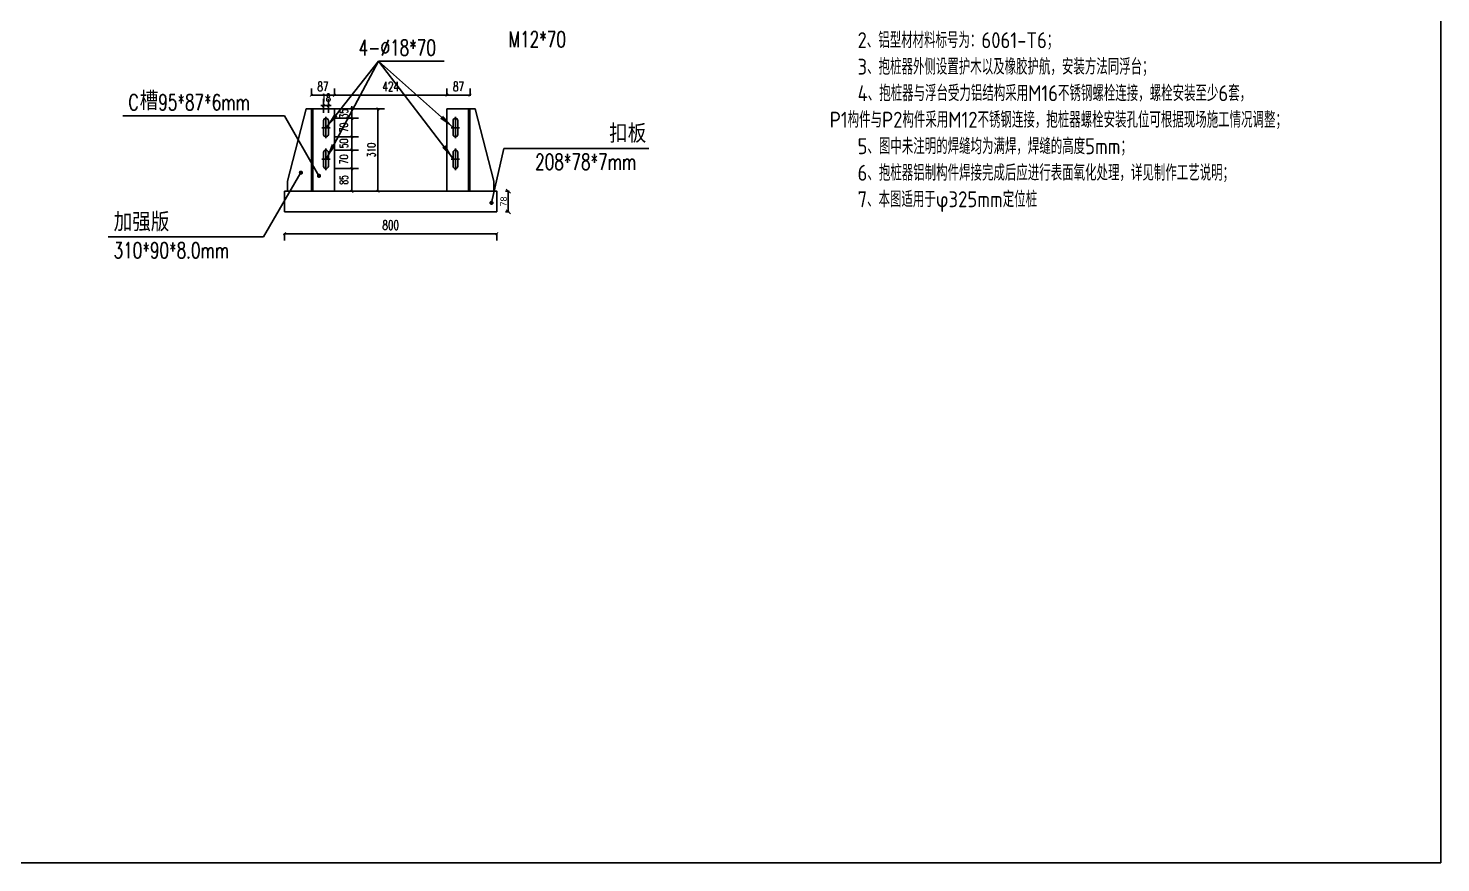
# Model space of a CAD drawing. Extents: x -259369 to -50372, y -155978 to 198088.
# Drawn here: x -100588 to -95263, y 9967 to 13114 of the extents above; entities that cross this region are included whole.
import ezdxf

# ---------------------------------------------------------------- set-up
doc = ezdxf.new("R2010")
doc.units = 0
doc.header["$LTSCALE"] = 1000
doc.header["$MEASUREMENT"] = 0
doc.linetypes.add('( Border )', pattern=[21, 6, -3, 6, -3, 0, -3])
doc.linetypes.add('CENTER2', pattern=[28.575, 19.05, -3.175, 3.175, -3.175])
for name, color, linetype in [('DIM_LEAD', 3, 'Continuous'), ('PUB_DIM', 3, 'Continuous'), ('PUB_TEXT', 7, 'Continuous'), ('图层5', 6, 'Continuous')]:
    doc.layers.add(name, color=color, linetype=linetype)
doc.styles.add('_TCH_DIM', font='SIMPLEX.shx', dxfattribs={"bigfont": 'hztxt.shx'})
doc.styles.add('_TCH_DIM_T3', font='SIMPLEX.shx', dxfattribs={"width": 0.705882, "bigfont": 'hztxt.shx'})
doc.styles.add('DIM_FONT', font='SIMPLEX', dxfattribs={"width": 0.7, "bigfont": 'GBCBIG'})
doc.styles.add('M', font='arial.ttf')
doc.styles.get("Standard").update_dxf_attribs({"font": 'gbenor.shx', "bigfont": 'gbcbig.shx'})
doc.styles.add('STANDARD_T3', font='simplex.shx', dxfattribs={"width": 0.7, "bigfont": 'hztxt.shx'})
doc.dimstyles.new('9', dxfattribs={"dimscale": 8, "dimtxt": 3, "dimasz": 2, "dimexe": 0.5, "dimexo": 0.5, "dimtad": 1, "dimdec": 0, "dimdsep": 46, "dimtxsty": 'M', "dimblk1": 'OBLIQUE', "dimblk2": 'OBLIQUE', "dimsah": 1, "dimcen": 2.5, "dimclrd": 6, "dimclre": 6, "dimclrt": 6, "dimadec": 0, "dimazin": 0, "dimtfac": 1, "dimtdec": 0, "dimtix": 1, "dimtmove": 1, "dimatfit": 3, "dimldrblk": 'OBLIQUE', "dimfxl": 0, "dimtolj": 1, "dimtzin": 0, "dimarcsym": 0})
doc.dimstyles.new('_T&10', dxfattribs={"dimtxt": 29.75, "dimasz": 10, "dimexe": 25, "dimexo": 30, "dimgap": 10, "dimtad": 1, "dimdec": 0, "dimzin": 0, "dimdsep": 46, "dimtxsty": '_TCH_DIM_T3', "dimblk": 'ARCHTICK', "dimcen": 0.09, "dimclrt": 7, "dimazin": 2, "dimtfac": 1, "dimtdec": 0, "dimtix": 1, "dimtmove": 2, "dimatfit": 3, "dimfxl": 0, "dimtolj": 1, "dimtzin": 0, "dimarcsym": 0})
doc.dimstyles.new('DIMN10', dxfattribs={"dimscale": 0.1, "dimtxt": 300, "dimasz": 100, "dimexe": 250, "dimexo": 300, "dimgap": 150, "dimtad": 1, "dimdec": 0, "dimzin": 0, "dimdsep": 46, "dimtxsty": 'DIM_FONT', "dimblk": 'ARCHTICK', "dimcen": 0.09, "dimclrd": 1, "dimclre": 1, "dimclrt": 2, "dimazin": 2, "dimtfac": 1, "dimtdec": 0, "dimtix": 1, "dimtmove": 2, "dimatfit": 3, "dimldrblk": 'ARCHTICK', "dimfxl": 0, "dimtolj": 1, "dimtzin": 0, "dimarcsym": 0})
doc.dimstyles.new('W__10', dxfattribs={"dimtxt": 35, "dimasz": 10, "dimexe": 25, "dimexo": 30, "dimgap": 15, "dimtad": 1, "dimdec": 0, "dimzin": 0, "dimdsep": 46, "dimtxsty": 'STANDARD_T3', "dimblk": 'ARCHTICK', "dimcen": 0.09, "dimclrd": 1, "dimclre": 1, "dimclrt": 2, "dimadec": 0, "dimazin": 0, "dimtfac": 1, "dimtdec": 0, "dimtix": 1, "dimtmove": 2, "dimatfit": 3, "dimldrblk": 'ARCHTICK', "dimfxl": 0, "dimtolj": 1, "dimtzin": 0, "dimarcsym": 0})

# ---------------------------------------------------------------- blocks, each defined once
blk = doc.blocks.new('_ArchTick')
at = {"color": 0, "linetype": 'ByBlock', "const_width": 0.4}
blk.add_lwpolyline([(-0.5, -0.5), (0.5, 0.5)], dxfattribs=at)
blk = doc.blocks.new('*D449')
at = {"layer": 'Defpoints', "color": 0, "transparency": 16777216}
for p in [(-99621.4, 12422), (-98821.4, 12422), (-98821.4, 12339.5)]:
    blk.add_point(p, dxfattribs=at)
at = {"layer": 'PUB_DIM', "color": 1, "lineweight": -2, "transparency": 16777216}
for p, q in [((-99621.4, 12341.5), (-99621.4, 12314.5)), ((-99621.4, 12339.5), (-98821.4, 12339.5)), ((-98821.4, 12341.5), (-98821.4, 12314.5))]:
    blk.add_line(p, q, dxfattribs=at)
at = {"layer": 'PUB_DIM', "color": 1, "lineweight": -2, "transparency": 16777216, "xscale": 10, "yscale": 10, "zscale": 10, "rotation": 180}
blk.add_blockref('_ArchTick', (-99621.4, 12339.5), dxfattribs=at)
at = {"layer": 'PUB_DIM', "color": 1, "lineweight": -2, "transparency": 16777216, "xscale": 10, "yscale": 10, "zscale": 10}
blk.add_blockref('_ArchTick', (-98821.4, 12339.5), dxfattribs=at)
at = {"layer": 'PUB_DIM', "color": 2, "transparency": 16777216, "insert": (-99221.4, 12372), "char_height": 35, "attachment_point": 5, "style": 'STANDARD_T3'}
blk.add_mtext('\\A1;800', dxfattribs=at)
blk = doc.blocks.new('*D450')
at = {"layer": 'Defpoints', "color": 0, "transparency": 16777216}
for p in [(-99433.4, 12810), (-99433.4, 12500), (-99269.3, 12500)]:
    blk.add_point(p, dxfattribs=at)
at = {"layer": 'PUB_DIM', "color": 0, "lineweight": -2, "transparency": 16777216}
for p, q in [((-99403.4, 12810), (-99244.3, 12810)), ((-99269.3, 12810), (-99269.3, 12500)), ((-99403.4, 12500), (-99244.3, 12500))]:
    blk.add_line(p, q, dxfattribs=at)
at = {"layer": 'PUB_DIM', "color": 0, "lineweight": -2, "transparency": 16777216, "xscale": 10, "yscale": 10, "zscale": 10}
for p, rotation in [((-99269.3, 12810), 90), ((-99269.3, 12500), 270)]:
    blk.add_blockref('_ArchTick', p, dxfattribs=dict(at, rotation=rotation))
at = {"layer": 'PUB_DIM', "color": 7, "transparency": 16777216, "insert": (-99294.2, 12655), "char_height": 29.75, "attachment_point": 5, "rotation": 90, "style": '_TCH_DIM_T3'}
blk.add_mtext('\\A1;310', dxfattribs=at)
blk = doc.blocks.new('*D451')
at = {"layer": 'Defpoints', "color": 0, "transparency": 16777216}
for p in [(-99433.4, 12862.1), (-99520.4, 12810), (-99433.4, 12810)]:
    blk.add_point(p, dxfattribs=at)
at = {"layer": 'PUB_DIM', "color": 1, "lineweight": -2, "transparency": 16777216}
for p, q in [((-99520.4, 12860.1), (-99520.4, 12887.1)), ((-99520.4, 12862.1), (-99433.4, 12862.1)), ((-99433.4, 12860.1), (-99433.4, 12887.1))]:
    blk.add_line(p, q, dxfattribs=at)
at = {"layer": 'PUB_DIM', "color": 1, "lineweight": -2, "transparency": 16777216, "xscale": 10, "yscale": 10, "zscale": 10, "rotation": 180}
blk.add_blockref('_ArchTick', (-99520.4, 12862.1), dxfattribs=at)
at = {"layer": 'PUB_DIM', "color": 1, "lineweight": -2, "transparency": 16777216, "xscale": 10, "yscale": 10, "zscale": 10}
blk.add_blockref('_ArchTick', (-99433.4, 12862.1), dxfattribs=at)
at = {"layer": 'PUB_DIM', "color": 2, "transparency": 16777216, "insert": (-99476.9, 12894.6), "char_height": 35, "attachment_point": 5, "style": 'STANDARD_T3'}
blk.add_mtext('\\A1;87', dxfattribs=at)
blk = doc.blocks.new('*D452')
at = {"layer": 'Defpoints', "color": 0, "transparency": 16777216}
for p in [(-99009.4, 12862.1), (-99433.4, 12810), (-99009.4, 12810)]:
    blk.add_point(p, dxfattribs=at)
at = {"layer": 'PUB_DIM', "color": 1, "lineweight": -2, "transparency": 16777216}
for p, q in [((-99433.4, 12860.1), (-99433.4, 12887.1)), ((-99433.4, 12862.1), (-99009.4, 12862.1)), ((-99009.4, 12860.1), (-99009.4, 12887.1))]:
    blk.add_line(p, q, dxfattribs=at)
at = {"layer": 'PUB_DIM', "color": 1, "lineweight": -2, "transparency": 16777216, "xscale": 10, "yscale": 10, "zscale": 10, "rotation": 180}
blk.add_blockref('_ArchTick', (-99433.4, 12862.1), dxfattribs=at)
at = {"layer": 'PUB_DIM', "color": 1, "lineweight": -2, "transparency": 16777216, "xscale": 10, "yscale": 10, "zscale": 10}
blk.add_blockref('_ArchTick', (-99009.4, 12862.1), dxfattribs=at)
at = {"layer": 'PUB_DIM', "color": 2, "transparency": 16777216, "insert": (-99221.4, 12894.6), "char_height": 35, "attachment_point": 5, "style": 'STANDARD_T3'}
blk.add_mtext('\\A1;424', dxfattribs=at)
blk = doc.blocks.new('*D453')
at = {"layer": 'Defpoints', "color": 0, "transparency": 16777216}
for p in [(-98922.4, 12862.1), (-99009.4, 12810), (-98922.4, 12810)]:
    blk.add_point(p, dxfattribs=at)
at = {"layer": 'PUB_DIM', "color": 1, "lineweight": -2, "transparency": 16777216}
for p, q in [((-99009.4, 12860.1), (-99009.4, 12887.1)), ((-99009.4, 12862.1), (-98922.4, 12862.1)), ((-98922.4, 12860.1), (-98922.4, 12887.1))]:
    blk.add_line(p, q, dxfattribs=at)
at = {"layer": 'PUB_DIM', "color": 1, "lineweight": -2, "transparency": 16777216, "xscale": 10, "yscale": 10, "zscale": 10, "rotation": 180}
blk.add_blockref('_ArchTick', (-99009.4, 12862.1), dxfattribs=at)
at = {"layer": 'PUB_DIM', "color": 1, "lineweight": -2, "transparency": 16777216, "xscale": 10, "yscale": 10, "zscale": 10}
blk.add_blockref('_ArchTick', (-98922.4, 12862.1), dxfattribs=at)
at = {"layer": 'PUB_DIM', "color": 2, "transparency": 16777216, "insert": (-98965.9, 12894.6), "char_height": 35, "attachment_point": 5, "style": 'STANDARD_T3'}
blk.add_mtext('\\A1;87', dxfattribs=at)
blk = doc.blocks.new('*D454')
at = {"layer": 'Defpoints', "color": 0, "transparency": 16777216}
for p in [(-99476.9, 12810), (-99465.4, 12775), (-99367.8, 12775)]:
    blk.add_point(p, dxfattribs=at)
at = {"layer": 'PUB_DIM', "color": 1, "lineweight": -2, "transparency": 16777216}
for p, q in [((-99446.9, 12810), (-99342.8, 12810)), ((-99367.8, 12810), (-99367.8, 12820)), ((-99367.8, 12810), (-99367.8, 12775)), ((-99435.4, 12775), (-99342.8, 12775)), ((-99367.8, 12775), (-99367.8, 12765))]:
    blk.add_line(p, q, dxfattribs=at)
at = {"layer": 'PUB_DIM', "color": 1, "lineweight": -2, "transparency": 16777216, "xscale": 10, "yscale": 10, "zscale": 10}
for p, rotation in [((-99367.8, 12810), 270), ((-99367.8, 12775), 90)]:
    blk.add_blockref('_ArchTick', p, dxfattribs=dict(at, rotation=rotation))
at = {"layer": 'PUB_DIM', "color": 2, "transparency": 16777216, "insert": (-99397.8, 12792.5), "char_height": 30, "attachment_point": 5, "rotation": 90, "style": 'DIM_FONT'}
blk.add_mtext('\\A1;35', dxfattribs=at)
blk = doc.blocks.new('*D455')
at = {"layer": 'Defpoints', "color": 0, "transparency": 16777216}
for p in [(-99465.4, 12775), (-99465.4, 12705), (-99367.8, 12705)]:
    blk.add_point(p, dxfattribs=at)
at = {"layer": 'PUB_DIM', "color": 1, "lineweight": -2, "transparency": 16777216}
for p, q in [((-99435.4, 12775), (-99342.8, 12775)), ((-99367.8, 12775), (-99367.8, 12705)), ((-99435.4, 12705), (-99342.8, 12705))]:
    blk.add_line(p, q, dxfattribs=at)
at = {"layer": 'PUB_DIM', "color": 1, "lineweight": -2, "transparency": 16777216, "xscale": 10, "yscale": 10, "zscale": 10}
for p, rotation in [((-99367.8, 12775), 90), ((-99367.8, 12705), 270)]:
    blk.add_blockref('_ArchTick', p, dxfattribs=dict(at, rotation=rotation))
at = {"layer": 'PUB_DIM', "color": 2, "transparency": 16777216, "insert": (-99397.8, 12740), "char_height": 30, "attachment_point": 5, "rotation": 90, "style": 'DIM_FONT'}
blk.add_mtext('\\A1;70', dxfattribs=at)
blk = doc.blocks.new('*D456')
at = {"layer": 'Defpoints', "color": 0, "transparency": 16777216}
for p in [(-99465.4, 12705), (-99465.4, 12655), (-99367.8, 12655)]:
    blk.add_point(p, dxfattribs=at)
at = {"layer": 'PUB_DIM', "color": 1, "lineweight": -2, "transparency": 16777216}
for p, q in [((-99435.4, 12705), (-99342.8, 12705)), ((-99367.8, 12705), (-99367.8, 12715)), ((-99367.8, 12705), (-99367.8, 12655)), ((-99435.4, 12655), (-99342.8, 12655)), ((-99367.8, 12655), (-99367.8, 12645))]:
    blk.add_line(p, q, dxfattribs=at)
at = {"layer": 'PUB_DIM', "color": 1, "lineweight": -2, "transparency": 16777216, "xscale": 10, "yscale": 10, "zscale": 10}
for p, rotation in [((-99367.8, 12705), 270), ((-99367.8, 12655), 90)]:
    blk.add_blockref('_ArchTick', p, dxfattribs=dict(at, rotation=rotation))
at = {"layer": 'PUB_DIM', "color": 2, "transparency": 16777216, "insert": (-99397.8, 12680), "char_height": 30, "attachment_point": 5, "rotation": 90, "style": 'DIM_FONT'}
blk.add_mtext('\\A1;50', dxfattribs=at)
blk = doc.blocks.new('*D457')
at = {"layer": 'Defpoints', "color": 0, "transparency": 16777216}
for p in [(-99465.4, 12655), (-99465.4, 12585), (-99367.8, 12585)]:
    blk.add_point(p, dxfattribs=at)
at = {"layer": 'PUB_DIM', "color": 1, "lineweight": -2, "transparency": 16777216}
for p, q in [((-99435.4, 12655), (-99342.8, 12655)), ((-99367.8, 12655), (-99367.8, 12585)), ((-99435.4, 12585), (-99342.8, 12585))]:
    blk.add_line(p, q, dxfattribs=at)
at = {"layer": 'PUB_DIM', "color": 1, "lineweight": -2, "transparency": 16777216, "xscale": 10, "yscale": 10, "zscale": 10}
for p, rotation in [((-99367.8, 12655), 90), ((-99367.8, 12585), 270)]:
    blk.add_blockref('_ArchTick', p, dxfattribs=dict(at, rotation=rotation))
at = {"layer": 'PUB_DIM', "color": 2, "transparency": 16777216, "insert": (-99397.8, 12620), "char_height": 30, "attachment_point": 5, "rotation": 90, "style": 'DIM_FONT'}
blk.add_mtext('\\A1;70', dxfattribs=at)
blk = doc.blocks.new('*D458')
at = {"layer": 'Defpoints', "color": 0, "transparency": 16777216}
for p in [(-99465.4, 12585), (-99476.9, 12500), (-99367.8, 12500)]:
    blk.add_point(p, dxfattribs=at)
at = {"layer": 'PUB_DIM', "color": 1, "lineweight": -2, "transparency": 16777216}
for p, q in [((-99435.4, 12585), (-99342.8, 12585)), ((-99367.8, 12585), (-99367.8, 12500)), ((-99446.9, 12500), (-99342.8, 12500))]:
    blk.add_line(p, q, dxfattribs=at)
at = {"layer": 'PUB_DIM', "color": 1, "lineweight": -2, "transparency": 16777216, "xscale": 10, "yscale": 10, "zscale": 10}
for p, rotation in [((-99367.8, 12585), 90), ((-99367.8, 12500), 270)]:
    blk.add_blockref('_ArchTick', p, dxfattribs=dict(at, rotation=rotation))
at = {"layer": 'PUB_DIM', "color": 2, "transparency": 16777216, "insert": (-99397.8, 12542.5), "char_height": 30, "attachment_point": 5, "rotation": 90, "style": 'DIM_FONT'}
blk.add_mtext('\\A1;85', dxfattribs=at)
blk = doc.blocks.new('*D459')
at = {"layer": 'Defpoints', "color": 0, "transparency": 16777216}
for p in [(-99456.4, 12822.6), (-99474.4, 12766), (-99456.4, 12766)]:
    blk.add_point(p, dxfattribs=at)
at = {"layer": 'PUB_DIM', "color": 1, "lineweight": -2, "transparency": 16777216}
for p, q in [((-99474.4, 12796), (-99474.4, 12847.6)), ((-99456.4, 12796), (-99456.4, 12847.6)), ((-99474.4, 12822.6), (-99484.4, 12822.6)), ((-99474.4, 12822.6), (-99456.4, 12822.6)), ((-99456.4, 12822.6), (-99446.4, 12822.6))]:
    blk.add_line(p, q, dxfattribs=at)
at = {"layer": 'PUB_DIM', "color": 1, "lineweight": -2, "transparency": 16777216, "xscale": 10, "yscale": 10, "zscale": 10}
blk.add_blockref('_ArchTick', (-99474.4, 12822.6), dxfattribs=at)
at = {"layer": 'PUB_DIM', "color": 1, "lineweight": -2, "transparency": 16777216, "xscale": 10, "yscale": 10, "zscale": 10, "rotation": 180}
blk.add_blockref('_ArchTick', (-99456.4, 12822.6), dxfattribs=at)
at = {"layer": 'PUB_DIM', "color": 2, "transparency": 16777216, "insert": (-99465.4, 12852.6), "char_height": 30, "attachment_point": 5, "style": 'DIM_FONT'}
blk.add_mtext('\\A1;18', dxfattribs=at)
blk = doc.blocks.new('_Oblique')
at = {"color": 0, "linetype": 'ByBlock', "lineweight": -2}
blk.add_line((-0.5, -0.5), (0.5, 0.5), dxfattribs=at)
blk = doc.blocks.new('*D448')
at = {"color": 6, "lineweight": -2, "transparency": 16777216}
for p, q in [((-98788.2, 12500), (-98774.2, 12500)), ((-98778.2, 12422), (-98778.2, 12500)), ((-98788.2, 12422), (-98774.2, 12422))]:
    blk.add_line(p, q, dxfattribs=at)
at = {"layer": 'Defpoints', "color": 0, "transparency": 16777216}
for p in [(-98821.4, 12500), (-98778.2, 12500), (-98821.4, 12422)]:
    blk.add_point(p, dxfattribs=at)
at = {"color": 6, "lineweight": -2, "transparency": 16777216, "xscale": 16, "yscale": 16, "zscale": 16}
for p, rotation in [((-98778.2, 12500), 90), ((-98778.2, 12422), 270)]:
    blk.add_blockref('_Oblique', p, dxfattribs=dict(at, rotation=rotation))
at = {"color": 6, "transparency": 16777216, "insert": (-98795.4, 12461), "char_height": 24, "attachment_point": 5, "rotation": 90, "style": 'M'}
blk.add_mtext('\\A1;78', dxfattribs=at)

msp = doc.modelspace()

# ---------------------------------------------------------------- linework, layer by layer
at = {"color": 4}
for p, q in [((-99433.45, 12810.04), (-99520.45, 12810.04)), ((-99433.45, 12810.04), (-99433.45, 12500.04)), ((-99009.45, 12810.04), (-98922.45, 12810.04)), ((-99009.45, 12810.04), (-99009.45, 12500.04)), ((-98922.45, 12810.04), (-98922.45, 12500.04))]:
    msp.add_line(p, q, dxfattribs=at)
at = {"color": 3, "linetype": 'CENTER2'}
for p, q in [((-99481.04, 12739.04), (-99449.86, 12739.04)), ((-99465.45, 12699.59), (-99465.45, 12780.49)), ((-98961.86, 12739.04), (-98993.04, 12739.04)), ((-98977.45, 12699.59), (-98977.45, 12780.49)), ((-99465.45, 12660.49), (-99465.45, 12579.59)), ((-98977.45, 12660.49), (-98977.45, 12579.59)), ((-99481.04, 12621.04), (-99449.86, 12621.04)), ((-98961.86, 12621.04), (-98993.04, 12621.04))]:
    msp.add_line(p, q, dxfattribs=at)
for p, q in [((-99474.45, 12766.04), (-99474.45, 12714.04)), ((-99456.45, 12714.04), (-99456.45, 12766.04)), ((-98986.45, 12714.04), (-98986.45, 12766.04)), ((-98968.45, 12766.04), (-98968.45, 12714.04)), ((-99474.45, 12594.04), (-99474.45, 12646.04)), ((-99456.45, 12646.04), (-99456.45, 12594.04)), ((-98986.45, 12646.04), (-98986.45, 12594.04)), ((-98968.45, 12594.04), (-98968.45, 12646.04))]:
    msp.add_line(p, q)
msp.add_lwpolyline([(-107106.17, 17488.07), (-95262.52, 17488.07), (-95262.52, 9967.09), (-107106.17, 9967.09)], close=True)
for points in [[(-99610.45, 12500.04), (-99610.44, 12537.09), (-99540.45, 12810.04), (-99520.45, 12810.04), (-99520.45, 12500.04)], [(-98832.44, 12500.04), (-98832.45, 12537.09), (-98902.45, 12810.04), (-98922.45, 12810.04), (-98922.45, 12500.04)]]:
    msp.add_lwpolyline(points)
for centre, start, end in [((-99465.45, 12766.04), 0, 180), ((-98977.45, 12766.04), 0, 180), ((-99465.45, 12714.04), 180, 0), ((-98977.45, 12714.04), 180, 0), ((-99465.45, 12646.04), 0, 180), ((-98977.45, 12646.04), 0, 180), ((-99465.45, 12594.04), 180, 0), ((-98977.45, 12594.04), 180, 0)]:
    msp.add_arc(centre, 9, start, end)
at = {"layer": 'DIM_LEAD'}
for p, q in [((-99464.95, 12740.04), (-99267.4, 12990.07)), ((-99464.95, 12621.04), (-99267.4, 12990.07)), ((-98984.54, 12739.04), (-99267.4, 12990.07)), ((-98984.54, 12621.04), (-99267.4, 12990.07)), ((-99267.4, 12990.07), (-99019.51, 12990.07)), ((-99621.91, 12784.55), (-100230.72, 12784.55)), ((-99491.73, 12557.78), (-99621.91, 12784.55)), ((-98841.4, 12455.96), (-98794.55, 12661.32)), ((-98794.55, 12661.32), (-98247.71, 12661.32)), ((-99559.87, 12569.8), (-99700.39, 12327.63)), ((-99700.39, 12327.63), (-100286.99, 12327.63))]:
    msp.add_line(p, q, dxfattribs=at)
for points in [[(-99464.95, 12740.04, 0, 16, 0), (-99427.75, 12787.12, 0, 0, 0)], [(-98984.54, 12739.04, 0, 16, 0), (-99029.41, 12778.86, 0, 0, 0)], [(-99464.95, 12621.04, 0, 16, 0), (-99436.63, 12673.94, 0, 0, 0)], [(-98984.54, 12621.04, 0, 16, 0), (-99021.04, 12668.66, 0, 0, 0)]]:
    msp.add_lwpolyline(points, format="xyseb", dxfattribs=at)
at = {"layer": 'DIM_LEAD', "const_width": 8}
for points in [[(-99557.86, 12573.26, 1), (-99561.88, 12566.34, 1)], [(-99489.74, 12554.31, 1), (-99493.72, 12561.24, 1)], [(-98842.29, 12452.06, 1), (-98840.51, 12459.86, 1)]]:
    msp.add_lwpolyline(points, format="xyb", close=True, dxfattribs=at)
at = {"layer": 'PUB_DIM'}
for points in [[(-99520.45, 12810.04), (-99433.45, 12810.04), (-99433.45, 12500.04), (-99520.45, 12500.04)], [(-99621.45, 12500.04), (-98821.45, 12500.04), (-98821.45, 12422.04), (-99621.45, 12422.04)]]:
    msp.add_lwpolyline(points, close=True, dxfattribs=at)
at = {"layer": '图层5', "color": 4, "linetype": '( Border )'}
for p, q in [((-99514.45, 12810.04), (-99514.45, 12500.04)), ((-98928.45, 12810.04), (-98928.45, 12500.04))]:
    msp.add_line(p, q, dxfattribs=at)

# ---------------------------------------------------------------- texts
for s, p in [('   2、铝型材材料标号为：6061-T6；', (-97558.83, 13039.4)), ('   3、抱桩器外侧设置护木以及橡胶护航，安装方法同浮台；', (-97558.83, 12939.4)), ('   4、抱桩器与浮台受力铝结构采用M16不锈钢螺栓连接，螺栓安装至少6套，', (-97558.83, 12839.4)), ('P1构件与P2构件采用M12不锈钢连接，抱桩器螺栓安装孔位可根据现场施工情况调整；', (-97566.33, 12739.4)), ('   5、图中未注明的焊缝均为满焊，焊缝的高度5mm；', (-97558.83, 12639.4)), ('   6、抱桩器铝制构件焊接完成后应进行表面氧化处理，详见制作工艺说明；', (-97558.83, 12539.4)), ('   7、本图适用于φ325mm定位桩', (-97558.83, 12439.4))]:
    msp.add_text(s, height=60).set_placement(p)
at = {"layer": 'PUB_TEXT', "color": 7, "style": '_TCH_DIM', "width": 0.705882}
for s, p in [('M12*70', (-98776.72, 13042.74)), ('4-%%c18*70', (-99342.51, 13011.07)), ('C', (-100209.72, 12805.55)), ('95*87*6mm', (-100097.72, 12805.55)), ('208*78*7mm', (-98676.71, 12580.82)), ('310*90*8.0mm', (-100265.99, 12247.13))]:
    msp.add_text(s, height=59.5, dxfattribs=at).set_placement(p)
at = {"layer": 'PUB_TEXT', "color": 7, "style": '_TCH_DIM'}
for s, p in [('槽', (-100167.72, 12805.55)), ('扣板', (-98397.69, 12682.32)), ('加强版', (-100265.99, 12348.63))]:
    msp.add_text(s, height=70, dxfattribs=at).set_placement(p)

# ---------------------------------------------------------------- dimensions: what is measured, and where the dimension line sits
dim = msp.add_linear_dim(base=(-98778.15, 12500.04), p1=(-98821.45, 12422.04), p2=(-98821.45, 12500.04), angle=90, dimstyle='9', override={"dimfxl": 1.25})
dim.commit()
dim.dimension.update_dxf_attribs({"geometry": '*D448', "text_midpoint": (-98795.41, 12461.04)})
at = {"layer": 'PUB_DIM'}
for base, p1, p2, picture, middle in [((-99433.45, 12862.07), (-99520.45, 12810.04), (-99433.45, 12810.04), '*D451', (-99476.95, 12894.57)), ((-99009.45, 12862.07), (-99433.45, 12810.04), (-99009.45, 12810.04), '*D452', (-99221.45, 12894.57)), ((-98922.45, 12862.07), (-99009.45, 12810.04), (-98922.45, 12810.04), '*D453', (-98965.95, 12894.57)), ((-98821.45, 12339.45), (-99621.45, 12422.04), (-98821.45, 12422.04), '*D449', (-99221.45, 12371.95))]:
    dim = msp.add_linear_dim(base=base, p1=p1, p2=p2, dimstyle='W__10', override={"dimfxl": 2, "dimfxlon": 1}, dxfattribs=at)
    dim.commit()
    dim.dimension.update_dxf_attribs({"geometry": picture, "text_midpoint": middle})
dim = msp.add_linear_dim(base=(-99456.45, 12822.58), p1=(-99474.45, 12766.04), p2=(-99456.45, 12766.04), dimstyle='DIMN10', dxfattribs=at)
dim.commit()
dim.dimension.update_dxf_attribs({"geometry": '*D459', "text_midpoint": (-99465.45, 12852.58)})
for base, p1, p2, dimstyle, picture, middle in [((-99367.84, 12775.04), (-99476.95, 12810.04), (-99465.45, 12775.04), 'DIMN10', '*D454', (-99397.84, 12792.54)), ((-99367.84, 12705.04), (-99465.45, 12775.04), (-99465.45, 12705.04), 'DIMN10', '*D455', (-99397.84, 12740.04)), ((-99269.33, 12500.04), (-99433.45, 12810.04), (-99433.45, 12500.04), '_T&10', '*D450', (-99294.21, 12655.04)), ((-99367.84, 12655.04), (-99465.45, 12705.04), (-99465.45, 12655.04), 'DIMN10', '*D456', (-99397.84, 12680.04)), ((-99367.84, 12585.04), (-99465.45, 12655.04), (-99465.45, 12585.04), 'DIMN10', '*D457', (-99397.84, 12620.04)), ((-99367.84, 12500.04), (-99465.45, 12585.04), (-99476.95, 12500.04), 'DIMN10', '*D458', (-99397.84, 12542.54))]:
    dim = msp.add_linear_dim(base=base, p1=p1, p2=p2, angle=90, dimstyle=dimstyle, dxfattribs=at)
    dim.commit()
    dim.dimension.update_dxf_attribs({"geometry": picture, "text_midpoint": middle})

doc.saveas('drawing.dxf')
